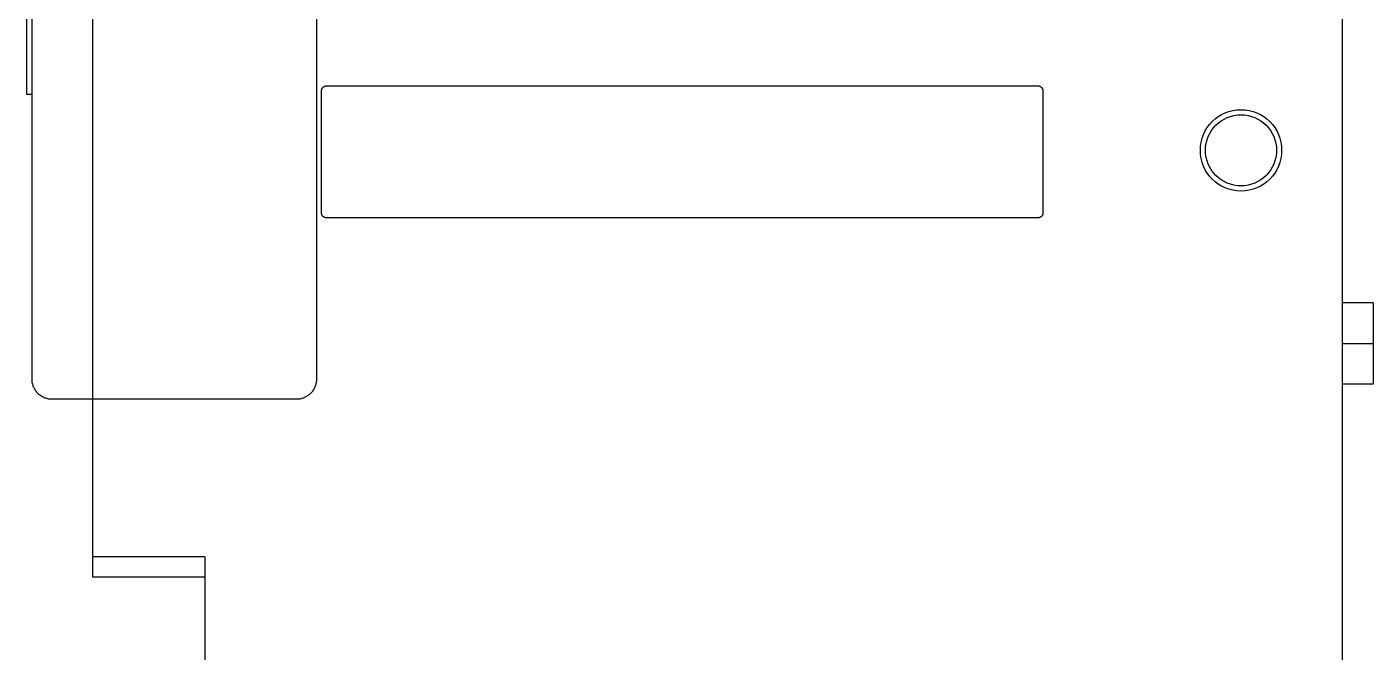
# Model space of a CAD drawing. Extents: x 0 to 290, y 0 to 931.
# Drawn here: x 148 to 280.5, y 612 to 673.5 of the extents above; entities that cross this region are included whole.
import ezdxf

# ---------------------------------------------------------------- set-up
doc = ezdxf.new("R2010")
doc.units = 0
doc.layers.add('-15N-THT. THIẾT BỊ ĐÓNG MỞ', color=40, linetype='CONTINUOUS')

# ---------------------------------------------------------------- blocks, each defined once
blk = doc.blocks.new('06 - N - SC VSD ATV630D55~D90N4')
at = {"layer": '-15N-THT. THIẾT BỊ ĐÓNG MỞ'}
for p, q in [((132.5, -272.3), (132.5, 429.99)), ((9.5, 153.7), (9.5, 280.2)), ((3, 201.2), (3, 211.7)), ((3.5, 173.2), (3.5, 211.2)), ((31.5, 209.2), (31.5, 173.2)), ((32, 201.62), (32.01, 201.64)), ((32, 201.59), (32, 201.62)), ((32, 201.57), (32, 201.59)), ((32, 201.55), (32, 201.57)), ((32, 189.55), (32, 201.55)), ((32, 201.55), (32, 201.55)), ((32.01, 201.66), (32.02, 201.68)), ((32.01, 201.64), (32.01, 201.66)), ((32.02, 201.7), (32.03, 201.73)), ((32.02, 201.68), (32.02, 201.7)), ((32.03, 201.73), (32.04, 201.75)), ((32.04, 201.75), (32.05, 201.77)), ((32.05, 201.77), (32.06, 201.79)), ((32.06, 201.79), (32.07, 201.81)), ((32.07, 201.81), (32.08, 201.83)), ((32.08, 201.83), (32.1, 201.84)), ((32.1, 201.84), (32.11, 201.86)), ((32.11, 201.86), (32.12, 201.88)), ((32.12, 201.88), (32.14, 201.9)), ((32.14, 201.9), (32.15, 201.91)), ((32.15, 201.91), (32.17, 201.93)), ((32.17, 201.93), (32.19, 201.94)), ((32.19, 201.94), (32.21, 201.95)), ((32.21, 201.95), (32.22, 201.97)), ((32.22, 201.97), (32.24, 201.98)), ((32.24, 201.98), (32.26, 201.99)), ((32.26, 201.99), (32.28, 202)), ((32.28, 202), (32.3, 202.01)), ((32.3, 202.01), (32.32, 202.02)), ((32.32, 202.02), (32.35, 202.03)), ((32.35, 202.03), (32.37, 202.03)), ((32.37, 202.03), (32.39, 202.04)), ((32.39, 202.04), (32.41, 202.04)), ((32.41, 202.04), (32.43, 202.05)), ((32.43, 202.05), (32.46, 202.05)), ((32.46, 202.05), (32.48, 202.05)), ((32.48, 202.05), (32.5, 202.05)), ((32.5, 202.05), (32.5, 202.05)), ((32.5, 202.05), (102.5, 202.05)), ((102.5, 202.05), (102.5, 202.05)), ((102.5, 202.05), (102.52, 202.05)), ((102.52, 202.05), (102.54, 202.05)), ((102.54, 202.05), (102.57, 202.05)), ((102.57, 202.05), (102.59, 202.04)), ((102.59, 202.04), (102.61, 202.04)), ((102.61, 202.04), (102.63, 202.03)), ((102.63, 202.03), (102.65, 202.03)), ((102.65, 202.03), (102.68, 202.02)), ((102.68, 202.02), (102.7, 202.01)), ((102.7, 202.01), (102.72, 202)), ((102.72, 202), (102.74, 201.99)), ((102.74, 201.99), (102.76, 201.98)), ((102.76, 201.98), (102.78, 201.97)), ((102.78, 201.97), (102.79, 201.95)), ((102.79, 201.95), (102.81, 201.94)), ((102.81, 201.94), (102.83, 201.93)), ((102.83, 201.93), (102.85, 201.91)), ((102.85, 201.91), (102.86, 201.9)), ((102.86, 201.9), (102.88, 201.88)), ((102.88, 201.88), (102.89, 201.86)), ((102.89, 201.86), (102.9, 201.84)), ((102.9, 201.84), (102.92, 201.83)), ((102.92, 201.83), (102.93, 201.81)), ((102.93, 201.81), (102.94, 201.79)), ((102.94, 201.79), (102.95, 201.77)), ((102.95, 201.77), (102.96, 201.75)), ((102.96, 201.75), (102.97, 201.73)), ((102.97, 201.73), (102.98, 201.7)), ((102.98, 201.7), (102.98, 201.68)), ((102.98, 201.68), (102.99, 201.66)), ((102.99, 201.66), (102.99, 201.64)), ((102.99, 201.64), (103, 201.62)), ((103, 201.62), (103, 201.59)), ((103, 201.59), (103, 201.57)), ((103, 201.57), (103, 201.55)), ((103, 201.55), (103, 201.55)), ((103, 201.55), (103, 189.55)), ((3, 201.2), (3, 201.2)), ((3.5, 201.2), (3, 201.2)), ((3.5, 201.2), (3.5, 201.2)), ((118.5, 195.7), (118.5, 195.7)), ((119, 195.7), (119, 195.7)), ((126, 195.7), (126, 195.7)), ((126.5, 195.7), (126.5, 195.7)), ((32, 189.53), (32, 189.55)), ((32, 189.55), (32, 189.55)), ((32, 189.51), (32, 189.53)), ((32, 189.48), (32, 189.51)), ((32.01, 189.46), (32, 189.48)), ((103, 189.48), (102.99, 189.46)), ((103, 189.55), (103, 189.53)), ((103, 189.55), (103, 189.55)), ((103, 189.53), (103, 189.51)), ((103, 189.51), (103, 189.48)), ((32.01, 189.44), (32.01, 189.46)), ((32.02, 189.42), (32.01, 189.44)), ((32.02, 189.4), (32.02, 189.42)), ((32.03, 189.37), (32.02, 189.4)), ((32.04, 189.35), (32.03, 189.37)), ((32.05, 189.33), (32.04, 189.35)), ((32.06, 189.31), (32.05, 189.33)), ((32.07, 189.29), (32.06, 189.31)), ((32.08, 189.27), (32.07, 189.29)), ((32.1, 189.26), (32.08, 189.27)), ((32.11, 189.24), (32.1, 189.26)), ((32.12, 189.22), (32.11, 189.24)), ((32.14, 189.2), (32.12, 189.22)), ((32.15, 189.19), (32.14, 189.2)), ((32.17, 189.17), (32.15, 189.19)), ((32.19, 189.16), (32.17, 189.17)), ((32.21, 189.15), (32.19, 189.16)), ((32.22, 189.13), (32.21, 189.15)), ((32.24, 189.12), (32.22, 189.13)), ((32.26, 189.11), (32.24, 189.12)), ((32.28, 189.1), (32.26, 189.11)), ((32.3, 189.09), (32.28, 189.1)), ((32.32, 189.08), (32.3, 189.09)), ((32.35, 189.07), (32.32, 189.08)), ((32.37, 189.07), (32.35, 189.07)), ((32.39, 189.06), (32.37, 189.07)), ((32.41, 189.06), (32.39, 189.06)), ((32.43, 189.05), (32.41, 189.06)), ((32.46, 189.05), (32.43, 189.05)), ((32.48, 189.05), (32.46, 189.05)), ((32.5, 189.05), (32.48, 189.05)), ((102.5, 189.05), (32.5, 189.05)), ((32.5, 189.05), (32.5, 189.05)), ((102.52, 189.05), (102.5, 189.05)), ((102.5, 189.05), (102.5, 189.05)), ((102.54, 189.05), (102.52, 189.05)), ((102.57, 189.05), (102.54, 189.05)), ((102.59, 189.06), (102.57, 189.05)), ((102.61, 189.06), (102.59, 189.06)), ((102.63, 189.07), (102.61, 189.06)), ((102.65, 189.07), (102.63, 189.07)), ((102.68, 189.08), (102.65, 189.07)), ((102.7, 189.09), (102.68, 189.08)), ((102.72, 189.1), (102.7, 189.09)), ((102.74, 189.11), (102.72, 189.1)), ((102.76, 189.12), (102.74, 189.11)), ((102.78, 189.13), (102.76, 189.12)), ((102.79, 189.15), (102.78, 189.13)), ((102.81, 189.16), (102.79, 189.15)), ((102.83, 189.17), (102.81, 189.16)), ((102.85, 189.19), (102.83, 189.17)), ((102.86, 189.2), (102.85, 189.19)), ((102.88, 189.22), (102.86, 189.2)), ((102.89, 189.24), (102.88, 189.22)), ((102.9, 189.26), (102.89, 189.24)), ((102.92, 189.27), (102.9, 189.26)), ((102.93, 189.29), (102.92, 189.27)), ((102.94, 189.31), (102.93, 189.29)), ((102.95, 189.33), (102.94, 189.31)), ((102.96, 189.35), (102.95, 189.33)), ((102.97, 189.37), (102.96, 189.35)), ((102.98, 189.4), (102.97, 189.37)), ((102.99, 189.44), (102.98, 189.42)), ((102.98, 189.42), (102.98, 189.4)), ((102.99, 189.46), (102.99, 189.44)), ((135.5, 180.7), (132.5, 180.7)), ((135.5, 180.7), (135.5, 172.7)), ((132.5, 176.7), (135.5, 176.7)), ((3.5, 173.11), (3.5, 173.2)), ((3.5, 173.2), (3.5, 173.2)), ((3.51, 173.02), (3.5, 173.11)), ((3.52, 172.93), (3.51, 173.02)), ((3.53, 172.84), (3.52, 172.93)), ((3.55, 172.75), (3.53, 172.84)), ((3.57, 172.67), (3.55, 172.75)), ((3.6, 172.58), (3.57, 172.67)), ((3.63, 172.5), (3.6, 172.58)), ((3.66, 172.41), (3.63, 172.5)), ((3.7, 172.33), (3.66, 172.41)), ((3.74, 172.25), (3.7, 172.33)), ((3.78, 172.17), (3.74, 172.25)), ((31.26, 172.25), (31.22, 172.17)), ((31.3, 172.33), (31.26, 172.25)), ((31.34, 172.41), (31.3, 172.33)), ((31.37, 172.5), (31.34, 172.41)), ((31.4, 172.58), (31.37, 172.5)), ((31.43, 172.67), (31.4, 172.58)), ((31.45, 172.75), (31.43, 172.67)), ((31.47, 172.84), (31.45, 172.75)), ((31.48, 172.93), (31.47, 172.84)), ((31.49, 173.02), (31.48, 172.93)), ((31.5, 173.11), (31.49, 173.02)), ((31.5, 173.2), (31.5, 173.2)), ((31.5, 173.2), (31.5, 173.11)), ((135.5, 172.7), (132.5, 172.7)), ((3.83, 172.1), (3.78, 172.17)), ((3.88, 172.02), (3.83, 172.1)), ((3.94, 171.95), (3.88, 172.02)), ((3.99, 171.88), (3.94, 171.95)), ((4.05, 171.82), (3.99, 171.88)), ((4.12, 171.75), (4.05, 171.82)), ((4.18, 171.69), (4.12, 171.75)), ((4.25, 171.64), (4.18, 171.69)), ((4.32, 171.58), (4.25, 171.64)), ((4.4, 171.53), (4.32, 171.58)), ((4.47, 171.48), (4.4, 171.53)), ((4.55, 171.44), (4.47, 171.48)), ((4.63, 171.4), (4.55, 171.44)), ((4.71, 171.36), (4.63, 171.4)), ((4.8, 171.33), (4.71, 171.36)), ((4.88, 171.3), (4.8, 171.33)), ((4.97, 171.27), (4.88, 171.3)), ((5.05, 171.25), (4.97, 171.27)), ((5.14, 171.23), (5.05, 171.25)), ((5.23, 171.22), (5.14, 171.23)), ((5.32, 171.21), (5.23, 171.22)), ((5.41, 171.2), (5.32, 171.21)), ((5.5, 171.2), (5.41, 171.2)), ((29.5, 171.2), (5.5, 171.2)), ((5.5, 171.2), (5.5, 171.2)), ((29.59, 171.2), (29.5, 171.2)), ((29.5, 171.2), (29.5, 171.2)), ((29.68, 171.21), (29.59, 171.2)), ((29.77, 171.22), (29.68, 171.21)), ((29.86, 171.23), (29.77, 171.22)), ((29.95, 171.25), (29.86, 171.23)), ((30.03, 171.27), (29.95, 171.25)), ((30.12, 171.3), (30.03, 171.27)), ((30.2, 171.33), (30.12, 171.3)), ((30.29, 171.36), (30.2, 171.33)), ((30.37, 171.4), (30.29, 171.36)), ((30.45, 171.44), (30.37, 171.4)), ((30.53, 171.48), (30.45, 171.44)), ((30.6, 171.53), (30.53, 171.48)), ((30.68, 171.58), (30.6, 171.53)), ((30.75, 171.64), (30.68, 171.58)), ((30.82, 171.69), (30.75, 171.64)), ((30.88, 171.75), (30.82, 171.69)), ((30.95, 171.82), (30.88, 171.75)), ((31.01, 171.88), (30.95, 171.82)), ((31.06, 171.95), (31.01, 171.88)), ((31.12, 172.02), (31.06, 171.95)), ((31.17, 172.1), (31.12, 172.02)), ((31.22, 172.17), (31.17, 172.1)), ((9.5, 155.7), (9.5, 155.7)), ((20.5, 155.7), (9.5, 155.7)), ((20.5, 155.7), (20.5, -192.69)), ((20.5, 155.7), (20.5, 155.7)), ((20.5, 153.7), (9.5, 153.7)), ((9.5, 153.7), (9.5, 153.7)), ((19, 153.7), (19, 153.7)), ((20.5, 153.7), (20.5, 153.7))]:
    blk.add_line(p, q, dxfattribs=at)
for radius in [4, 3.5]:
    blk.add_circle((122.5, 195.7), radius, dxfattribs=at)

msp = doc.modelspace()

# ---------------------------------------------------------------- block references
msp.add_blockref('06 - N - SC VSD ATV630D55~D90N4', (145, 465.7))

doc.saveas('drawing.dxf')
